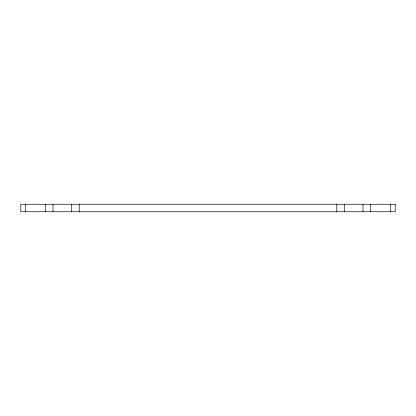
<?xml version="1.0" encoding="UTF-8"?>
<svg xmlns="http://www.w3.org/2000/svg" width="416" height="416" viewBox="0 0 416 416"><rect width="100%" height="100%" fill="white"/><g stroke="black" fill="none" stroke-linecap="round" stroke-linejoin="round"><path stroke-width="0.62" d="M390.707 204.256L390.707 211.744M370.49 204.256L370.49 211.744M363.002 204.256L363.002 211.744M344.282 204.256L344.282 211.744M336.794 204.256L336.794 211.744M79.206 204.256L79.206 211.744M71.718 204.256L71.718 211.744M52.998 204.256L52.998 211.744M45.51 204.256L45.51 211.744M25.293 204.256L25.293 211.744M395.2 204.256L20.8 204.256L20.8 211.744L395.2 211.744L395.2 204.256"/></g></svg>
